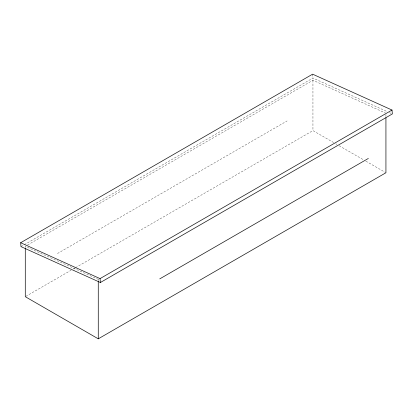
<?xml version="1.0" encoding="UTF-8"?>
<svg xmlns="http://www.w3.org/2000/svg" width="413" height="413" viewBox="0 0 413 413"><rect width="100%" height="100%" fill="white"/><g stroke="black" fill="none" stroke-linecap="round" stroke-linejoin="round"><path stroke-width="0.31" stroke-dasharray="2.06 1.55" d="M20.996 246.628L23.789 245.017M24.346 244.692L312.956 78.067L387.095 111.572M27.511 245.064L312.946 80.272L385.35 112.992M57.464 253.515L287.087 120.942M25.838 296.369L71.082 270.247M73.318 268.956L74.99 267.991M75.548 267.665L312.946 130.606L333.559 142.511M25.281 247.624L25.281 246.355L98.268 279.338L99.383 278.692M389.433 112.625L391.183 113.415M335.79 143.796L336.905 144.442M339.135 145.727L363.647 159.883M365.877 161.168L385.381 172.428M312.61 74.17L312.956 78.067M385.933 114.535L385.933 116.456M312.946 80.272L312.946 130.606M98.268 279.338L98.268 280.618"/><path stroke-width="0.62" d="M20.65 242.73L312.61 74.17L392.004 110.049L392.35 113.947L100.39 282.507L20.996 246.628L20.65 242.73L100.044 278.61L392.004 110.049M159.769 278.868L368.35 158.447M25.281 248.265L25.281 296.689L98.268 338.83L385.933 172.748L385.933 117.731M100.044 278.61L100.39 282.507M98.268 281.258L98.268 338.83"/></g></svg>
